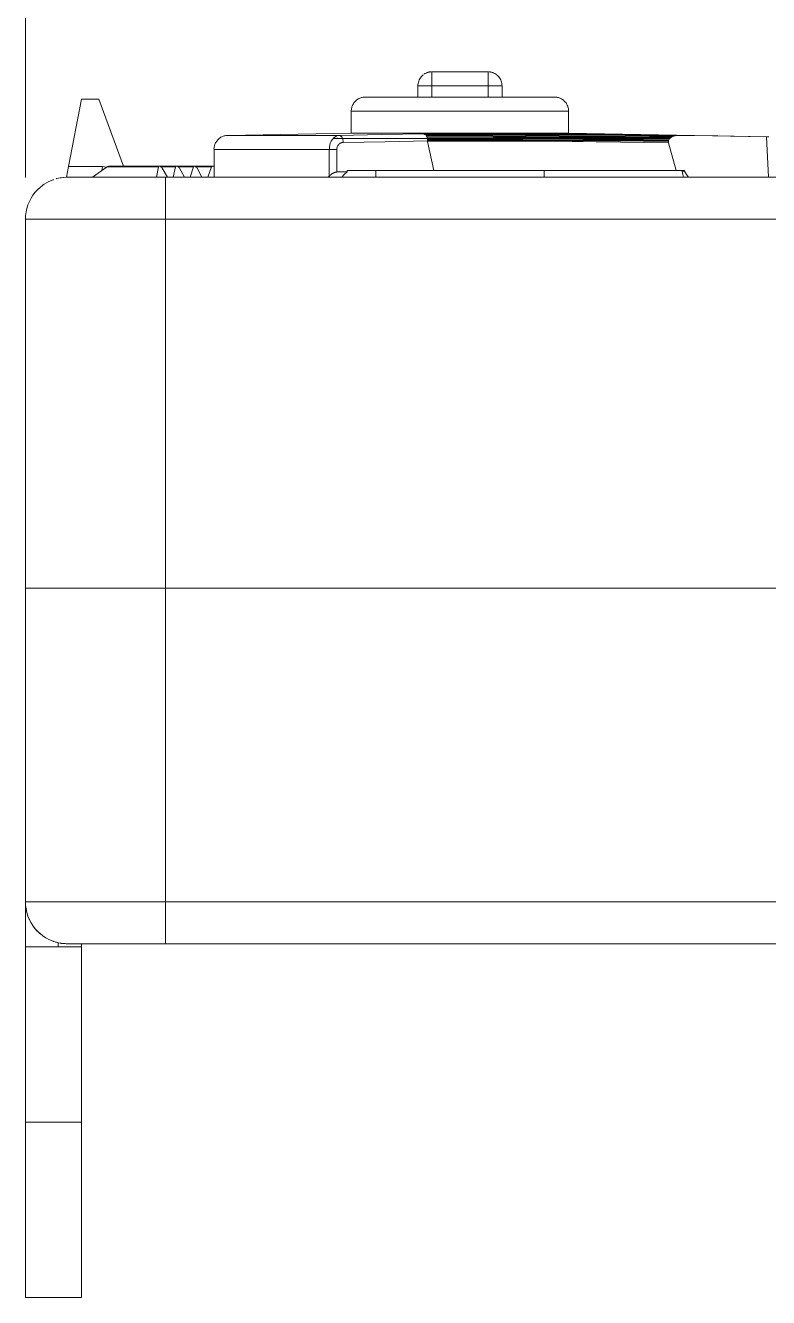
# Model space of a CAD drawing. Header units: inches. Extents: x 0.18 to 4.06, y 0.3 to 3.48.
# Drawn here: x 2.723 to 3.271, y 0.549 to 1.486 of the extents above; entities that cross this region are included whole.
import ezdxf

# ---------------------------------------------------------------- set-up
doc = ezdxf.new("R2010")
doc.units = ezdxf.units.IN
doc.header["$MEASUREMENT"] = 0
doc.layers.add('Layer 1', color=7, linetype='Continuous')

# ---------------------------------------------------------------- blocks, each defined once
blk = doc.blocks.new('block 2')
at = {"layer": 'Layer 1', "color": 250, "lineweight": 18}
for points in [[(2.72282, 1.77958), (2.72282, 1.37431)], [(3.01228, 1.44369), (3.01214, 1.44278)], [(3.01244, 1.44457), (3.01228, 1.44369)], [(3.0127, 1.44541), (3.01244, 1.44455)], [(3.01306, 1.44629), (3.0127, 1.44541)], [(3.01348, 1.44708), (3.01306, 1.44629)], [(3.01397, 1.44778), (3.01348, 1.44708)], [(3.01449, 1.4485), (3.01397, 1.44778)], [(3.01514, 1.44922), (3.01449, 1.4485)], [(3.0155, 1.44952), (3.01514, 1.44922)], [(3.01579, 1.44978), (3.01549, 1.44952)], [(3.01595, 1.44994), (3.01579, 1.44978)], [(3.017, 1.45066), (3.01651, 1.45037)], [(3.01725, 1.45085), (3.017, 1.45066)], [(3.01755, 1.45101), (3.01727, 1.45085)], [(3.01807, 1.4512), (3.01755, 1.45101)], [(3.01872, 1.4515), (3.01807, 1.4512)], [(3.01888, 1.45157), (3.01872, 1.4515)], [(3.0193, 1.45173), (3.01888, 1.45157)], [(3.01976, 1.45185), (3.0193, 1.45173)], [(3.0199, 1.45192), (3.01976, 1.45185)], [(3.02051, 1.45201), (3.0199, 1.45192)], [(3.02065, 1.45208), (3.02051, 1.45201)], [(3.02116, 1.45215), (3.02065, 1.45208)], [(3.02153, 1.45215), (3.02116, 1.45215)], [(3.02181, 1.45222), (3.02151, 1.45215)], [(3.02181, 1.45222), (3.02181, 1.45222)], [(3.06378, 1.45222), (3.02244, 1.45222)], [(3.02244, 1.45215), (3.02244, 1.45222)], [(3.02244, 1.45208), (3.02244, 1.45215)], [(3.02244, 1.45185), (3.02244, 1.45208)], [(3.02244, 1.45157), (3.02244, 1.45186)], [(3.02244, 1.4512), (3.02244, 1.45157)], [(3.02244, 1.45085), (3.02244, 1.4512)], [(3.02244, 1.45036), (3.02244, 1.45085)], [(3.02244, 1.44978), (3.02244, 1.45036)], [(3.02244, 1.44922), (3.02244, 1.44978)], [(3.02244, 1.4485), (3.02244, 1.44922)], [(3.02244, 1.44778), (3.02244, 1.4485)], [(3.02244, 1.44708), (3.02244, 1.44778)], [(3.02244, 1.44629), (3.02244, 1.44708)], [(3.02244, 1.44541), (3.02244, 1.44628)], [(3.02244, 1.44457), (3.02244, 1.44541)], [(3.02244, 1.44369), (3.02244, 1.44455)], [(3.02244, 1.44278), (3.02244, 1.44369)], [(3.06378, 1.45215), (3.06378, 1.45222)], [(3.06378, 1.45208), (3.06378, 1.45215)], [(3.06378, 1.45185), (3.06378, 1.45208)], [(3.06378, 1.45157), (3.06378, 1.45186)], [(3.06378, 1.4512), (3.06378, 1.45157)], [(3.06378, 1.45085), (3.06378, 1.4512)], [(3.06378, 1.45036), (3.06378, 1.45085)], [(3.06378, 1.44978), (3.06378, 1.45036)], [(3.06378, 1.44922), (3.06378, 1.44978)], [(3.06378, 1.4485), (3.06378, 1.44922)], [(3.06378, 1.44778), (3.06378, 1.4485)], [(3.06378, 1.44708), (3.06378, 1.44778)], [(3.06378, 1.44629), (3.06378, 1.44708)], [(3.06378, 1.44541), (3.06378, 1.44628)], [(3.06378, 1.44457), (3.06378, 1.44541)], [(3.06378, 1.44369), (3.06378, 1.44455)], [(3.06378, 1.44278), (3.06378, 1.44369)], [(3.0642, 1.45222), (3.0642, 1.45222)], [(3.06443, 1.45222), (3.06436, 1.45222)], [(3.06466, 1.45215), (3.06443, 1.45222)], [(3.06501, 1.45215), (3.06466, 1.45215)], [(3.06557, 1.45208), (3.06501, 1.45215)], [(3.06564, 1.45201), (3.06557, 1.45208)], [(3.06629, 1.45192), (3.06564, 1.45201)], [(3.06641, 1.45185), (3.06629, 1.45192)], [(3.06687, 1.45173), (3.06641, 1.45185)], [(3.06729, 1.45157), (3.06687, 1.45173)], [(3.06748, 1.4515), (3.06729, 1.45157)], [(3.06813, 1.4512), (3.06748, 1.45148)], [(3.06862, 1.45101), (3.06813, 1.4512)], [(3.06892, 1.45085), (3.06862, 1.45101)], [(3.06918, 1.45066), (3.06892, 1.45085)], [(3.06966, 1.45036), (3.06918, 1.45066)], [(3.07022, 1.44994), (3.06966, 1.45036)], [(3.07071, 1.44952), (3.07038, 1.44978)], [(3.07106, 1.44922), (3.07071, 1.44952)], [(3.07166, 1.4485), (3.07106, 1.44922)], [(3.0722, 1.44778), (3.07166, 1.4485)], [(3.07273, 1.44708), (3.0722, 1.44778)], [(3.07312, 1.44629), (3.07273, 1.44708)], [(3.07347, 1.44541), (3.07312, 1.44628)], [(3.07373, 1.44457), (3.07347, 1.44541)], [(3.07394, 1.44369), (3.07373, 1.44455)], [(3.07403, 1.44278), (3.07394, 1.44369)], [(3.01214, 1.44278), (3.01209, 1.4419)], [(3.01214, 1.4419), (3.01209, 1.4419)], [(3.01209, 1.4419), (3.01209, 1.43353)], [(3.01228, 1.4419), (3.01214, 1.4419)], [(3.01244, 1.4419), (3.01228, 1.4419)], [(3.0127, 1.4419), (3.01244, 1.4419)], [(3.01306, 1.4419), (3.0127, 1.4419)], [(3.01348, 1.4419), (3.01306, 1.4419)], [(3.01397, 1.4419), (3.01348, 1.4419)], [(3.01449, 1.4419), (3.01397, 1.4419)], [(3.01514, 1.4419), (3.01449, 1.4419)], [(3.01579, 1.4419), (3.01514, 1.4419)], [(3.01651, 1.4419), (3.01579, 1.4419)], [(3.01725, 1.4419), (3.01651, 1.4419)], [(3.01807, 1.4419), (3.01725, 1.4419)], [(3.01888, 1.4419), (3.01807, 1.4419)], [(3.01976, 1.4419), (3.0189, 1.4419)], [(3.02065, 1.4419), (3.01976, 1.4419)], [(3.02153, 1.4419), (3.02065, 1.4419)], [(3.02244, 1.4419), (3.02153, 1.4419)], [(3.02244, 1.4419), (3.02244, 1.44276)], [(3.02244, 1.4419), (3.06378, 1.4419)], [(3.02244, 1.43353), (3.02244, 1.4419)], [(3.06378, 1.4419), (3.06378, 1.44276)], [(3.06378, 1.4419), (3.06378, 1.43353)], [(3.06466, 1.4419), (3.06379, 1.4419)], [(3.06557, 1.4419), (3.06466, 1.4419)], [(3.06641, 1.4419), (3.06557, 1.4419)], [(3.06729, 1.4419), (3.06641, 1.4419)], [(3.06813, 1.4419), (3.06729, 1.4419)], [(3.06892, 1.4419), (3.06813, 1.4419)], [(3.06966, 1.4419), (3.06892, 1.4419)], [(3.07038, 1.4419), (3.06966, 1.4419)], [(3.07106, 1.4419), (3.07038, 1.4419)], [(3.07166, 1.4419), (3.07106, 1.4419)], [(3.0722, 1.4419), (3.07166, 1.4419)], [(3.07273, 1.4419), (3.0722, 1.4419)], [(3.07312, 1.4419), (3.07273, 1.4419)], [(3.07347, 1.4419), (3.07312, 1.4419)], [(3.07373, 1.4419), (3.07347, 1.4419)], [(3.07394, 1.4419), (3.07373, 1.4419)], [(3.07403, 1.4419), (3.07394, 1.4419)], [(3.0741, 1.4419), (3.07403, 1.44276)], [(3.0741, 1.4419), (3.07403, 1.4419)], [(3.0741, 1.43353), (3.0741, 1.4419)], [(2.76413, 1.43197), (2.7546, 1.38233)], [(2.77702, 1.43197), (2.76413, 1.43197)], [(2.79499, 1.38268), (2.77702, 1.43197)], [(2.9631, 1.42451), (2.96303, 1.42386)], [(2.96322, 1.42516), (2.9631, 1.42451)], [(2.96331, 1.42571), (2.96322, 1.42516)], [(2.96352, 1.42637), (2.96331, 1.42571)], [(2.96371, 1.42695), (2.96352, 1.42637)], [(2.96396, 1.42757), (2.96371, 1.42695)], [(2.96424, 1.42809), (2.96396, 1.42757)], [(2.96459, 1.42864), (2.96424, 1.42809)], [(2.96494, 1.42923), (2.96459, 1.42864)], [(2.96531, 1.42972), (2.96494, 1.42923)], [(2.96573, 1.43018), (2.96531, 1.42972)], [(2.96615, 1.43067), (2.96573, 1.43018)], [(2.96661, 1.43109), (2.96615, 1.43067)], [(2.96712, 1.43145), (2.96661, 1.43109)], [(2.96765, 1.4318), (2.96712, 1.43145)], [(2.96817, 1.43216), (2.96765, 1.4318)], [(2.96872, 1.43246), (2.96817, 1.43216)], [(2.96931, 1.43275), (2.96872, 1.43246)], [(2.96993, 1.43294), (2.96931, 1.43275)], [(2.97052, 1.43317), (2.96993, 1.43294)], [(2.97113, 1.4333), (2.97052, 1.43317)], [(2.97175, 1.43346), (2.97113, 1.4333)], [(2.9724, 1.43353), (2.97175, 1.43346)], [(2.97302, 1.43353), (2.9724, 1.43353)], [(2.97335, 1.43353), (2.97302, 1.43353)], [(2.97361, 1.43353), (2.97335, 1.43353)], [(2.97438, 1.43353), (2.97361, 1.43353)], [(2.97575, 1.43353), (2.97438, 1.43353)], [(2.97754, 1.43353), (2.97575, 1.43353)], [(2.97991, 1.43353), (2.97754, 1.43353)], [(2.98268, 1.43353), (2.97991, 1.43353)], [(2.98594, 1.43353), (2.98268, 1.43353)], [(2.98965, 1.43353), (2.98594, 1.43353)], [(2.99379, 1.43353), (2.98965, 1.43353)], [(2.99825, 1.43353), (2.99379, 1.43353)], [(3.00309, 1.43353), (2.99825, 1.43353)], [(3.00821, 1.43353), (3.00309, 1.43353)], [(3.01365, 1.43353), (3.00821, 1.43353)], [(3.01921, 1.43353), (3.01365, 1.43353)], [(3.02504, 1.43353), (3.01921, 1.43353)], [(3.03097, 1.43353), (3.02504, 1.43353)], [(3.03702, 1.43353), (3.03095, 1.43353)], [(3.04307, 1.43353), (3.03702, 1.43353)], [(3.04916, 1.43353), (3.04308, 1.43353)], [(3.05522, 1.43353), (3.04916, 1.43353)], [(3.0611, 1.43353), (3.05522, 1.43353)], [(3.06694, 1.43353), (3.0611, 1.43353)], [(3.07257, 1.43353), (3.06694, 1.43353)], [(3.07794, 1.43353), (3.07257, 1.43353)], [(3.0831, 1.43353), (3.07794, 1.43353)], [(3.08789, 1.43353), (3.0831, 1.43353)], [(3.09242, 1.43353), (3.08789, 1.43353)], [(3.09649, 1.43353), (3.09242, 1.43353)], [(3.10024, 1.43353), (3.09649, 1.43353)], [(3.10352, 1.43353), (3.10024, 1.43353)], [(3.10633, 1.43353), (3.10352, 1.43353)], [(3.10863, 1.43353), (3.10633, 1.43353)], [(3.11045, 1.43353), (3.10863, 1.43353)], [(3.11175, 1.43353), (3.11045, 1.43353)], [(3.11256, 1.43353), (3.11175, 1.43353)], [(3.11284, 1.43353), (3.11255, 1.43353)], [(3.11316, 1.43353), (3.11284, 1.43353)], [(3.11377, 1.43353), (3.11316, 1.43353)], [(3.1144, 1.43346), (3.11377, 1.43353)], [(3.11505, 1.4333), (3.1144, 1.43346)], [(3.11566, 1.43317), (3.11505, 1.4333)], [(3.11625, 1.43294), (3.11566, 1.43317)], [(3.11684, 1.43275), (3.11625, 1.43294)], [(3.11745, 1.43246), (3.11684, 1.43274)], [(3.11798, 1.43216), (3.11745, 1.43244)], [(3.11856, 1.4318), (3.11798, 1.43216)], [(3.11905, 1.43145), (3.11856, 1.4318)], [(3.11956, 1.43109), (3.11905, 1.43145)], [(3.12002, 1.43067), (3.11956, 1.43109)], [(3.12049, 1.43018), (3.12002, 1.43067)], [(3.12087, 1.42972), (3.12049, 1.43018)], [(3.12126, 1.42923), (3.12087, 1.42972)], [(3.12162, 1.42864), (3.12126, 1.42923)], [(3.12191, 1.42809), (3.12161, 1.42864)], [(3.12221, 1.42757), (3.12191, 1.42809)], [(3.12249, 1.42695), (3.12219, 1.42757)], [(3.12266, 1.42637), (3.12249, 1.42695)], [(3.12286, 1.42571), (3.12266, 1.42637)], [(3.12298, 1.42516), (3.12286, 1.42571)], [(3.12305, 1.42451), (3.12298, 1.42516)], [(3.12314, 1.42386), (3.12305, 1.42451)], [(2.96303, 1.42386), (2.96299, 1.42321)], [(2.96331, 1.42321), (2.96299, 1.42321)], [(2.96299, 1.42321), (2.96299, 1.4069)], [(2.96424, 1.42321), (2.96331, 1.42321)], [(2.96573, 1.42321), (2.96424, 1.42321)], [(2.96784, 1.42321), (2.96573, 1.42321)], [(2.97052, 1.42321), (2.96784, 1.42321)], [(2.97373, 1.42321), (2.97052, 1.42321)], [(2.97751, 1.42321), (2.97374, 1.42321)], [(2.98177, 1.42321), (2.97751, 1.42321)], [(2.98649, 1.42321), (2.98177, 1.42321)], [(2.99161, 1.42321), (2.98649, 1.42321)], [(2.99717, 1.42321), (2.99161, 1.42321)], [(3.00303, 1.42321), (2.99717, 1.42321)], [(3.00928, 1.42321), (3.00303, 1.42321)], [(3.01572, 1.42321), (3.00928, 1.42321)], [(3.02237, 1.42321), (3.01572, 1.42321)], [(3.02918, 1.42321), (3.02237, 1.42321)], [(3.03613, 1.42321), (3.02918, 1.42321)], [(3.04307, 1.42321), (3.03613, 1.42321)], [(3.05011, 1.42321), (3.04307, 1.42321)], [(3.05701, 1.42321), (3.05011, 1.42321)], [(3.06384, 1.42321), (3.05701, 1.42321)], [(3.07052, 1.42321), (3.06384, 1.42321)], [(3.07696, 1.42321), (3.07052, 1.42321)], [(3.0831, 1.42321), (3.07696, 1.42321)], [(3.089, 1.42321), (3.0831, 1.42321)], [(3.09457, 1.42321), (3.089, 1.42321)], [(3.09971, 1.42321), (3.09457, 1.42321)], [(3.10443, 1.42321), (3.09971, 1.42321)], [(3.10866, 1.42321), (3.10443, 1.42321)], [(3.11244, 1.42321), (3.10866, 1.42321)], [(3.11566, 1.42321), (3.11244, 1.42321)], [(3.11833, 1.42321), (3.11566, 1.42321)], [(3.12042, 1.42321), (3.11833, 1.42321)], [(3.12195, 1.42321), (3.12042, 1.42321)], [(3.12286, 1.42321), (3.12195, 1.42321)], [(3.12318, 1.42321), (3.12286, 1.42321)], [(3.12318, 1.42321), (3.12314, 1.42386)], [(3.12314, 1.4069), (3.12318, 1.42321)], [(2.96299, 1.4069), (2.87191, 1.4053)], [(2.98535, 1.4059), (2.9542, 1.4053)], [(2.96299, 1.4069), (2.96322, 1.4069)], [(2.96322, 1.4069), (2.964, 1.4069)], [(2.964, 1.4069), (2.96543, 1.4069)], [(2.96543, 1.4069), (2.96742, 1.4069)], [(2.96742, 1.4069), (2.96996, 1.4069)], [(2.96996, 1.4069), (2.97312, 1.4069)], [(2.97312, 1.4069), (2.97677, 1.4069)], [(2.97677, 1.4069), (2.98089, 1.4069)], [(2.98089, 1.4069), (2.98556, 1.4069)], [(3.01644, 1.40639), (2.98535, 1.4059)], [(2.98556, 1.4069), (2.9906, 1.4069)], [(2.9906, 1.4069), (2.9961, 1.4069)], [(2.9961, 1.4069), (3.00193, 1.4069)], [(3.00193, 1.4069), (3.00805, 1.4069)], [(3.00805, 1.4069), (3.01449, 1.4069)], [(3.01449, 1.4069), (3.02109, 1.4069)], [(3.01644, 1.40639), (3.01637, 1.40639)], [(3.02767, 1.40644), (3.01639, 1.40639)], [(3.01658, 1.40639), (3.01644, 1.40639)], [(3.16432, 1.4059), (3.01658, 1.40639)], [(3.0167, 1.40632), (3.01658, 1.40639)], [(3.01686, 1.40618), (3.0167, 1.40632)], [(3.017, 1.40602), (3.01686, 1.40618)], [(3.01732, 1.40602), (3.017, 1.40602)], [(3.017, 1.40602), (3.01735, 1.40602)], [(3.01774, 1.40602), (3.01732, 1.40602)], [(3.01735, 1.40602), (3.01774, 1.40602)], [(3.16469, 1.40553), (3.01774, 1.40602)], [(3.01795, 1.40583), (3.01774, 1.40602)], [(3.16485, 1.40525), (3.01795, 1.40583)], [(3.01814, 1.40553), (3.01795, 1.40582)], [(3.01833, 1.40518), (3.01814, 1.40553)], [(3.02109, 1.4069), (3.0279, 1.4069)], [(3.0389, 1.40655), (3.02767, 1.40644)], [(3.0279, 1.4069), (3.03481, 1.4069)], [(3.03481, 1.4069), (3.04176, 1.4069)], [(3.12179, 1.40639), (3.0389, 1.40655)], [(3.04176, 1.4069), (3.04876, 1.4069)], [(3.04876, 1.4069), (3.05567, 1.4069)], [(3.05567, 1.4069), (3.06254, 1.4069)], [(3.06254, 1.4069), (3.06924, 1.4069)], [(3.06924, 1.4069), (3.07573, 1.4069)], [(3.07573, 1.4069), (3.08197, 1.4069)], [(3.08197, 1.4069), (3.08793, 1.4069)], [(3.08793, 1.4069), (3.09356, 1.4069)], [(3.09356, 1.4069), (3.0988, 1.4069)], [(3.0988, 1.4069), (3.10359, 1.4069)], [(3.10359, 1.4069), (3.10791, 1.4069)], [(3.10791, 1.4069), (3.11175, 1.4069)], [(3.11175, 1.4069), (3.11511, 1.4069)], [(3.11511, 1.4069), (3.11788, 1.4069)], [(3.11788, 1.4069), (3.12009, 1.4069)], [(3.12009, 1.4069), (3.12172, 1.4069)], [(3.12172, 1.4069), (3.12272, 1.4069)], [(3.16416, 1.4059), (3.12179, 1.40639)], [(3.12272, 1.4069), (3.12314, 1.4069)], [(3.26902, 1.40439), (3.12314, 1.4069)], [(3.20463, 1.40537), (3.16416, 1.4059)], [(3.20362, 1.4053), (3.16432, 1.4059)], [(3.20164, 1.40502), (3.16469, 1.40553)], [(2.86186, 1.39623), (2.86179, 1.39564)], [(2.86195, 1.39688), (2.86186, 1.39623)], [(2.86212, 1.39749), (2.86195, 1.39688)], [(2.86224, 1.39809), (2.86212, 1.39749)], [(2.86247, 1.39874), (2.86224, 1.39809)], [(2.8627, 1.39928), (2.86247, 1.39874)], [(2.863, 1.39988), (2.8627, 1.39928)], [(2.86332, 1.40046), (2.863, 1.39988)], [(2.86368, 1.40095), (2.86332, 1.40046)], [(2.86403, 1.40144), (2.86368, 1.40095)], [(2.86446, 1.40195), (2.86403, 1.40144)], [(2.86488, 1.40237), (2.86446, 1.40195)], [(2.8654, 1.40281), (2.86488, 1.40237)], [(2.86589, 1.40323), (2.8654, 1.40281)], [(2.86642, 1.40358), (2.86589, 1.40323)], [(2.86693, 1.40395), (2.86642, 1.40358)], [(2.86749, 1.40423), (2.86693, 1.40395)], [(2.86804, 1.40453), (2.86749, 1.40424)], [(2.86869, 1.40476), (2.86804, 1.40453)], [(2.86928, 1.40495), (2.86869, 1.40476)], [(2.86989, 1.40511), (2.86928, 1.40495)], [(2.87051, 1.40518), (2.86989, 1.40511)], [(2.87114, 1.40525), (2.87051, 1.40518)], [(2.87179, 1.4053), (2.87114, 1.40525)], [(2.87191, 1.4053), (2.87179, 1.4053)], [(2.87249, 1.4053), (2.87191, 1.4053)], [(2.87435, 1.4053), (2.87249, 1.4053)], [(2.87738, 1.4053), (2.87435, 1.4053)], [(2.88168, 1.4053), (2.87738, 1.4053)], [(2.88718, 1.4053), (2.88169, 1.4053)], [(2.89376, 1.4053), (2.88718, 1.4053)], [(2.9015, 1.4053), (2.89376, 1.4053)], [(2.91023, 1.4053), (2.9015, 1.4053)], [(2.91996, 1.4053), (2.91023, 1.4053)], [(2.93057, 1.4053), (2.91996, 1.4053)], [(2.94203, 1.4053), (2.93057, 1.4053)], [(2.9542, 1.4053), (2.94203, 1.4053)], [(2.94687, 1.39672), (2.94682, 1.39616)], [(2.94698, 1.39737), (2.94687, 1.39672)], [(2.9471, 1.39786), (2.94698, 1.39737)], [(2.94724, 1.39844), (2.9471, 1.39786)], [(2.9474, 1.39902), (2.94724, 1.39844)], [(2.94753, 1.39951), (2.9474, 1.39902)], [(2.94776, 1.4), (2.94753, 1.39951)], [(2.94796, 1.40053), (2.94776, 1.4)], [(2.94822, 1.40102), (2.94796, 1.40053)], [(2.94847, 1.40144), (2.9482, 1.40102)], [(2.94877, 1.40188), (2.94847, 1.40144)], [(2.94903, 1.40232), (2.94877, 1.40188)], [(2.94932, 1.40267), (2.94903, 1.40232)], [(2.94961, 1.40302), (2.94933, 1.40267)], [(2.95013, 1.40351), (2.94961, 1.40302)], [(2.94961, 1.40302), (2.94997, 1.40302)], [(2.94997, 1.40302), (2.95033, 1.40302)], [(2.95069, 1.40404), (2.95013, 1.40351)], [(2.95033, 1.40302), (2.95043, 1.40316)], [(2.95033, 1.40302), (2.95069, 1.40302)], [(2.95043, 1.40316), (2.95082, 1.40351)], [(2.95127, 1.40439), (2.95069, 1.40404)], [(2.95069, 1.40302), (2.95105, 1.40302)], [(2.95105, 1.40302), (2.95143, 1.40302)], [(2.95182, 1.40476), (2.95127, 1.40439)], [(2.95143, 1.40302), (2.95187, 1.40302)], [(2.95241, 1.40495), (2.95182, 1.40476)], [(2.95187, 1.40302), (2.95225, 1.40316)], [(2.95206, 1.40316), (2.95187, 1.40302)], [(2.95187, 1.40302), (2.95235, 1.40302)], [(2.95225, 1.40316), (2.95261, 1.40344)], [(2.95235, 1.40302), (2.95284, 1.40302)], [(2.953, 1.40518), (2.95241, 1.40495)], [(2.95241, 1.396), (2.95254, 1.39658)], [(2.95254, 1.39658), (2.95271, 1.397)], [(2.95271, 1.397), (2.9529, 1.39749)], [(2.9529, 1.40309), (2.95284, 1.40302)], [(2.95284, 1.40302), (2.953, 1.40309)], [(2.95284, 1.40302), (2.95329, 1.40302)], [(2.9529, 1.39749), (2.95318, 1.39795)], [(2.95362, 1.40525), (2.953, 1.40518)], [(2.953, 1.40309), (2.95343, 1.40332)], [(2.95319, 1.39795), (2.95349, 1.39837)], [(2.95329, 1.40302), (2.95382, 1.40302)], [(2.95349, 1.39837), (2.95379, 1.39874)], [(2.9542, 1.4053), (2.95362, 1.40525)], [(2.95378, 1.39874), (2.95414, 1.39904)], [(2.95382, 1.40302), (2.95427, 1.40302)], [(2.95414, 1.39902), (2.95452, 1.39928)], [(2.95443, 1.4053), (2.9542, 1.4053)], [(2.95427, 1.40302), (2.95475, 1.40302)], [(2.95466, 1.40525), (2.95443, 1.4053)], [(2.95452, 1.39928), (2.95492, 1.39956)], [(2.95492, 1.40518), (2.95466, 1.40525)], [(2.95475, 1.40302), (2.95566, 1.40302)], [(2.95512, 1.40502), (2.95492, 1.40518)], [(2.95492, 1.39958), (2.95531, 1.39981)], [(2.95534, 1.40488), (2.95512, 1.40502)], [(2.95531, 1.39981), (2.95573, 1.39993)], [(2.9555, 1.40465), (2.95534, 1.40488)], [(2.9557, 1.40446), (2.9555, 1.40465)], [(2.95566, 1.40302), (2.95653, 1.40302)], [(2.95593, 1.40423), (2.9557, 1.40446)], [(2.95573, 1.39993), (2.95615, 1.4)], [(2.9561, 1.40395), (2.95593, 1.40424)], [(2.95629, 1.40367), (2.9561, 1.40396)], [(2.95615, 1.4), (2.95664, 1.40009)], [(2.95642, 1.40339), (2.95629, 1.40367)], [(2.95654, 1.40302), (2.95642, 1.40339)], [(2.95654, 1.40302), (2.95668, 1.40267)], [(2.95654, 1.40302), (2.9877, 1.40302)], [(2.95664, 1.40009), (2.95707, 1.40016)], [(2.95668, 1.40267), (2.95678, 1.40232)], [(2.95678, 1.40232), (2.95687, 1.40188)], [(2.95687, 1.40188), (2.95694, 1.40144)], [(2.95694, 1.40144), (2.95701, 1.40102)], [(2.95701, 1.40102), (2.95707, 1.40058)], [(2.95707, 1.40016), (2.98809, 1.40072)], [(2.95707, 1.40058), (2.95707, 1.40016)], [(2.9877, 1.40302), (3.01902, 1.40302)], [(2.98809, 1.40072), (3.01914, 1.40123)], [(3.16511, 1.40453), (3.01833, 1.40518)], [(3.16508, 1.40465), (3.01833, 1.40518)], [(3.01849, 1.40481), (3.01833, 1.40518)], [(3.01865, 1.40446), (3.01849, 1.40481)], [(3.16527, 1.40374), (3.01865, 1.40446)], [(3.16524, 1.40395), (3.01865, 1.40446)], [(3.01879, 1.40404), (3.01865, 1.40446)], [(3.16534, 1.40339), (3.01879, 1.40404)], [(3.01888, 1.40351), (3.01879, 1.40404)], [(3.01902, 1.40302), (3.01888, 1.40351)], [(3.01909, 1.4026), (3.01902, 1.40302)], [(3.01902, 1.40302), (3.10768, 1.40302)], [(3.15981, 1.40209), (3.01909, 1.4026)], [(3.01911, 1.40215), (3.01909, 1.4026)], [(3.15983, 1.40172), (3.01911, 1.40215)], [(3.01914, 1.40167), (3.01911, 1.40215)], [(3.15983, 1.4013), (3.01914, 1.40167)], [(3.01914, 1.40123), (3.01914, 1.40167)], [(3.01918, 1.40088), (3.01914, 1.40123)], [(3.10801, 1.40102), (3.01918, 1.40088)], [(3.02374, 1.37953), (3.01918, 1.40088)], [(3.15981, 1.40251), (3.10768, 1.40302)], [(3.10768, 1.40302), (3.19766, 1.40302)], [(3.10801, 1.40102), (3.19683, 1.39993)], [(3.15983, 1.40058), (3.10801, 1.40102)], [(3.19701, 1.40209), (3.15981, 1.40251)], [(3.19685, 1.40167), (3.15981, 1.40209)], [(3.19675, 1.4013), (3.15983, 1.40172)], [(3.19671, 1.40088), (3.15983, 1.4013)], [(3.20062, 1.40481), (3.16485, 1.40525)], [(3.19936, 1.4043), (3.16508, 1.40465)], [(3.19896, 1.40411), (3.1651, 1.40453)], [(3.19828, 1.40358), (3.16524, 1.40395)], [(3.19799, 1.40339), (3.16527, 1.40374)], [(3.19766, 1.40302), (3.16534, 1.40339)], [(3.19671, 1.40088), (3.19675, 1.4013)], [(3.19675, 1.40036), (3.19671, 1.40088)], [(3.19675, 1.4013), (3.19685, 1.40167)], [(3.19682, 1.39993), (3.19675, 1.40036)], [(3.19682, 1.39993), (3.20238, 1.37953)], [(3.19685, 1.40167), (3.19701, 1.40209)], [(3.19701, 1.40209), (3.19717, 1.40244)], [(3.19717, 1.40244), (3.1974, 1.40274)], [(3.1974, 1.40274), (3.19766, 1.40304)], [(3.19766, 1.40302), (3.19797, 1.40339)], [(3.19799, 1.40339), (3.19828, 1.40358)], [(3.19828, 1.40358), (3.19861, 1.40386)], [(3.19861, 1.40388), (3.19896, 1.40411)], [(3.19896, 1.40411), (3.19936, 1.4043)], [(3.19936, 1.4043), (3.19978, 1.40446)], [(3.19978, 1.40446), (3.20062, 1.40481)], [(3.20062, 1.40481), (3.20164, 1.40502)], [(3.20164, 1.40502), (3.20257, 1.40525)], [(3.20257, 1.40525), (3.20362, 1.4053)], [(3.20362, 1.4053), (3.20463, 1.40537)], [(3.23314, 1.40495), (3.20463, 1.40537)], [(3.26902, 1.40439), (3.23314, 1.40495)], [(3.26951, 1.4043), (3.26902, 1.40439)], [(3.27042, 1.37451), (3.26902, 1.40439)], [(3.27009, 1.4043), (3.26951, 1.4043)], [(3.27071, 1.4043), (3.27009, 1.4043)], [(2.86179, 1.39564), (2.86182, 1.39499)], [(2.86182, 1.39499), (2.86182, 1.37451)], [(2.86182, 1.39499), (2.86214, 1.39499)], [(2.86214, 1.39499), (2.86381, 1.39499)], [(2.86381, 1.39499), (2.86684, 1.39499)], [(2.86684, 1.39499), (2.87114, 1.39499)], [(2.87114, 1.39499), (2.8767, 1.39499)], [(2.8767, 1.39499), (2.88351, 1.39499)], [(2.88351, 1.39499), (2.89148, 1.39499)], [(2.89148, 1.39499), (2.9006, 1.39499)], [(2.9006, 1.39499), (2.91074, 1.39499)], [(2.91074, 1.39499), (2.92192, 1.39499)], [(2.92192, 1.39499), (2.93392, 1.39499)], [(2.93392, 1.39499), (2.94678, 1.39499)], [(2.94682, 1.39558), (2.94678, 1.39499)], [(2.94678, 1.39499), (2.94678, 1.3753)], [(2.94678, 1.39499), (2.94717, 1.39499)], [(2.94682, 1.39616), (2.94682, 1.39558)], [(2.94717, 1.39499), (2.94759, 1.39499)], [(2.94759, 1.39499), (2.94799, 1.39499)], [(2.94799, 1.39499), (2.94847, 1.39499)], [(2.94847, 1.39499), (2.9489, 1.39499)], [(2.9489, 1.39499), (2.94932, 1.39499)], [(2.94932, 1.39499), (2.94978, 1.39499)], [(2.94978, 1.39499), (2.95027, 1.39499)], [(2.95027, 1.39499), (2.95069, 1.39499)], [(2.95069, 1.39499), (2.95111, 1.39499)], [(2.95111, 1.39499), (2.95154, 1.39499)], [(2.95154, 1.39499), (2.95192, 1.39499)], [(2.95192, 1.39499), (2.95235, 1.39499)], [(2.95235, 1.39551), (2.95241, 1.396)], [(2.95235, 1.39499), (2.95235, 1.39551)], [(2.95235, 1.37839), (2.95235, 1.39499)], [(2.7546, 1.38233), (2.75309, 1.3745)], [(2.7546, 1.38233), (2.77962, 1.38233)], [(2.78308, 1.38226), (2.7723, 1.37451)], [(2.77923, 1.37946), (2.77962, 1.38233)], [(2.77962, 1.38233), (2.78262, 1.3819)], [(2.78353, 1.38246), (2.78308, 1.38226)], [(2.82087, 1.38226), (2.78308, 1.38226)], [(2.78395, 1.38268), (2.78353, 1.38246)], [(2.78432, 1.38268), (2.78395, 1.38268)], [(2.82159, 1.38268), (2.78432, 1.38268)], [(2.8195, 1.37451), (2.82087, 1.38226)], [(2.82101, 1.38246), (2.82087, 1.38226)], [(2.82129, 1.38268), (2.82099, 1.38246)], [(2.82159, 1.38268), (2.82129, 1.38268)], [(2.82204, 1.38256), (2.82159, 1.38268)], [(2.83431, 1.38268), (2.82159, 1.38268)], [(2.8225, 1.38233), (2.82204, 1.38256)], [(2.82292, 1.38197), (2.8225, 1.38233)], [(2.83354, 1.38226), (2.82263, 1.38226)], [(2.82334, 1.38161), (2.82292, 1.38197)], [(2.82364, 1.38112), (2.82335, 1.38161)], [(2.82764, 1.37451), (2.82364, 1.38112)], [(2.83168, 1.37451), (2.83354, 1.38226)], [(2.83366, 1.38246), (2.83354, 1.38226)], [(2.83396, 1.38268), (2.83366, 1.38246)], [(2.83431, 1.38268), (2.83396, 1.38268)], [(2.83473, 1.38256), (2.83431, 1.38268)], [(2.84743, 1.38268), (2.83431, 1.38268)], [(2.83517, 1.38233), (2.83473, 1.38256)], [(2.83565, 1.38197), (2.83517, 1.38233)], [(2.84659, 1.38226), (2.83533, 1.38226)], [(2.83603, 1.38161), (2.83565, 1.38197)], [(2.83633, 1.38112), (2.83603, 1.38161)], [(2.8401, 1.37451), (2.83633, 1.38112)], [(2.84428, 1.37451), (2.84659, 1.38226)], [(2.84678, 1.38246), (2.84659, 1.38226)], [(2.84707, 1.38268), (2.84679, 1.38246)], [(2.84743, 1.38268), (2.84707, 1.38268)], [(2.84786, 1.38256), (2.84743, 1.38268)], [(2.86088, 1.38268), (2.84743, 1.38268)], [(2.84828, 1.38233), (2.84786, 1.38256)], [(2.8487, 1.38197), (2.84828, 1.38233)], [(2.86003, 1.38226), (2.8484, 1.38226)], [(2.84912, 1.38161), (2.8487, 1.38197)], [(2.84942, 1.38112), (2.84912, 1.38161)], [(2.85293, 1.37451), (2.84942, 1.38112)], [(2.85723, 1.37451), (2.86003, 1.38226)], [(2.86019, 1.38246), (2.86003, 1.38226)], [(2.86049, 1.38268), (2.86019, 1.38246)], [(2.86088, 1.38268), (2.86049, 1.38268)], [(2.8613, 1.38256), (2.86088, 1.38268)], [(2.86182, 1.38268), (2.86088, 1.38268)], [(2.86179, 1.38233), (2.8613, 1.38256)], [(2.86182, 1.38233), (2.86179, 1.38233)], [(2.94932, 1.37737), (2.94968, 1.37761)], [(2.94968, 1.37761), (2.95003, 1.37774)], [(2.95003, 1.37774), (2.95043, 1.37796)], [(2.95043, 1.37796), (2.95082, 1.37809)], [(2.95082, 1.37809), (2.95117, 1.37816)], [(2.95117, 1.37816), (2.95157, 1.37826)], [(2.95157, 1.37826), (2.95199, 1.37832)], [(2.95199, 1.37832), (2.95235, 1.37839)], [(2.95235, 1.37839), (2.9561, 1.37845)], [(2.9561, 1.37845), (2.95987, 1.37851)], [(2.95782, 1.37647), (2.95987, 1.37851)], [(2.95987, 1.37851), (2.95987, 1.37953)], [(2.95987, 1.37953), (3.02374, 1.37953)], [(2.98112, 1.37953), (2.98112, 1.37451)], [(3.02374, 1.37953), (3.20238, 1.37953)], [(3.10508, 1.37451), (3.10508, 1.37953)], [(3.20485, 1.37953), (3.20238, 1.37953)], [(3.20238, 1.37953), (3.2085, 1.37953)], [(3.2068, 1.37953), (3.20485, 1.37953)], [(3.2068, 1.37953), (3.20678, 1.37925)], [(3.20678, 1.37923), (3.20678, 1.37897)], [(3.20678, 1.37897), (3.20736, 1.37666)], [(3.20766, 1.37897), (3.20679, 1.37897)], [(3.2085, 1.37897), (3.20766, 1.37897)], [(3.2085, 1.37953), (3.2085, 1.37925)], [(3.2085, 1.37923), (3.2085, 1.37897)], [(3.2085, 1.37897), (3.21019, 1.3766)], [(2.73516, 1.3683), (2.73386, 1.36728)], [(2.736, 1.36895), (2.73516, 1.3683)], [(2.7367, 1.36937), (2.736, 1.36895)], [(2.73828, 1.37038), (2.7367, 1.36937)], [(2.74001, 1.37128), (2.73828, 1.37038)], [(2.74072, 1.37165), (2.74001, 1.37128)], [(2.74174, 1.37207), (2.74072, 1.37165)], [(2.74323, 1.37265), (2.74174, 1.37207)], [(2.74353, 1.37279), (2.74325, 1.37265)], [(2.74581, 1.37351), (2.74538, 1.37337)], [(2.74721, 1.37379), (2.74581, 1.37351)], [(2.74841, 1.37409), (2.74721, 1.37381)], [(2.74909, 1.37416), (2.74841, 1.37409)], [(2.75095, 1.37444), (2.74909, 1.37416)], [(2.75111, 1.37444), (2.75095, 1.37444)], [(2.7529, 1.37451), (2.75111, 1.37444)], [(2.75381, 1.37451), (2.7529, 1.37451)], [(2.75407, 1.37451), (2.75381, 1.37451)], [(2.75488, 1.37451), (2.75407, 1.37451)], [(2.75625, 1.37451), (2.75488, 1.37451)], [(2.75814, 1.37451), (2.75625, 1.37451)], [(2.76055, 1.37451), (2.75814, 1.37451)], [(2.76348, 1.37451), (2.76055, 1.37451)], [(2.76686, 1.37451), (2.76348, 1.37451)], [(2.77071, 1.37451), (2.76686, 1.37451)], [(2.77497, 1.37451), (2.77071, 1.37451)], [(2.77962, 1.37451), (2.77497, 1.37451)], [(2.7846, 1.37451), (2.77962, 1.37451)], [(2.78997, 1.37451), (2.7846, 1.37451)], [(2.79557, 1.37451), (2.78997, 1.37451)], [(2.80137, 1.37451), (2.79557, 1.37451)], [(2.80739, 1.37451), (2.80137, 1.37451)], [(2.81355, 1.37451), (2.80739, 1.37451)], [(2.8198, 1.37451), (2.81355, 1.37451)], [(2.82611, 1.37451), (2.8198, 1.37451)], [(3.60719, 1.37451), (2.82611, 1.37451)], [(2.82611, 1.37444), (2.82611, 1.37451)], [(2.82611, 1.37409), (2.82611, 1.37444)], [(2.82611, 1.37351), (2.82611, 1.37409)], [(2.82611, 1.37265), (2.82611, 1.37352)], [(2.82611, 1.37165), (2.82611, 1.37265)], [(2.82611, 1.37038), (2.82611, 1.37165)], [(2.82611, 1.36895), (2.82611, 1.37039)], [(2.82611, 1.36728), (2.82611, 1.36895)], [(2.94626, 1.37474), (2.94603, 1.37451)], [(2.94678, 1.3753), (2.94626, 1.37474)], [(2.94678, 1.3753), (2.94704, 1.3756)], [(2.94704, 1.37558), (2.94732, 1.37588)], [(2.94734, 1.37588), (2.94762, 1.37618)], [(2.94763, 1.37617), (2.94796, 1.37647)], [(2.94796, 1.37647), (2.94824, 1.37666)], [(2.94824, 1.37666), (2.94861, 1.37694)], [(2.94861, 1.37695), (2.94896, 1.37718)], [(2.94896, 1.37718), (2.94932, 1.37737)], [(2.95599, 1.37451), (2.95782, 1.37647)], [(3.20736, 1.37666), (3.20789, 1.37451)], [(3.21019, 1.3766), (3.21166, 1.37451)], [(2.72696, 1.35905), (2.72572, 1.35661)], [(2.7284, 1.36133), (2.72694, 1.35905)], [(2.73005, 1.36347), (2.7284, 1.36133)], [(2.73191, 1.36549), (2.73005, 1.36346)], [(2.73386, 1.36728), (2.73191, 1.36549)], [(2.82611, 1.36549), (2.82611, 1.36728)], [(2.82611, 1.36347), (2.82611, 1.36549)], [(2.82611, 1.36133), (2.82611, 1.36347)], [(2.82611, 1.35905), (2.82611, 1.36133)], [(2.82611, 1.35661), (2.82611, 1.35905)], [(2.72389, 1.35159), (2.72328, 1.34897)], [(2.72468, 1.35417), (2.72389, 1.35159)], [(2.72572, 1.35661), (2.72468, 1.35417)], [(2.82611, 1.35417), (2.82611, 1.35661)], [(2.82611, 1.35159), (2.82611, 1.35418)], [(2.82611, 1.34896), (2.82611, 1.35159)], [(2.72292, 1.34622), (2.72282, 1.34359)], [(2.72282, 1.34359), (2.72282, 1.07181)], [(2.72282, 1.34359), (2.72321, 1.34359)], [(2.72328, 1.34896), (2.72292, 1.34622)], [(2.72321, 1.34359), (2.72438, 1.34359)], [(2.72438, 1.34359), (2.72631, 1.34359)], [(2.72631, 1.34359), (2.72905, 1.34359)], [(2.72905, 1.34359), (2.73249, 1.34359)], [(2.73249, 1.34359), (2.73663, 1.34359)], [(2.73663, 1.34359), (2.74151, 1.34359)], [(2.74151, 1.34359), (2.74698, 1.34359)], [(2.74698, 1.34359), (2.75305, 1.34359)], [(2.75307, 1.34359), (2.7597, 1.34359)], [(2.7597, 1.34359), (2.76686, 1.34359)], [(2.76686, 1.34359), (2.77446, 1.34359)], [(2.77446, 1.34359), (2.78246, 1.34359)], [(2.78246, 1.34359), (2.79076, 1.34359)], [(2.79076, 1.34359), (2.79936, 1.34359)], [(2.79936, 1.34359), (2.80818, 1.34359)], [(2.80818, 1.34359), (2.81714, 1.34359)], [(2.81713, 1.34359), (2.82609, 1.34359)], [(2.82611, 1.34622), (2.82611, 1.34896)], [(2.82611, 1.34359), (2.82611, 1.34622)], [(2.82611, 1.34359), (2.82611, 1.07181)], [(2.82611, 1.34359), (3.60719, 1.34359)], [(2.72282, 1.21696), (2.72282, 0.80762)], [(2.72282, 1.07181), (2.72321, 1.07181)], [(2.72321, 1.07181), (2.72282, 1.07181)], [(2.72282, 1.07181), (2.72282, 0.84092)], [(2.72321, 1.07181), (2.72438, 1.07181)], [(2.72438, 1.07181), (2.72321, 1.07181)], [(2.72438, 1.07181), (2.72631, 1.07181)], [(2.72631, 1.07181), (2.72438, 1.07181)], [(2.72631, 1.07181), (2.72905, 1.07181)], [(2.72905, 1.07181), (2.72631, 1.07181)], [(2.72905, 1.07181), (2.73249, 1.07181)], [(2.73249, 1.07181), (2.72905, 1.07181)], [(2.73249, 1.07181), (2.73663, 1.07181)], [(2.73663, 1.07181), (2.73249, 1.07181)], [(2.73663, 1.07181), (2.74151, 1.07181)], [(2.74151, 1.07181), (2.73663, 1.07181)], [(2.74151, 1.07181), (2.74698, 1.07181)], [(2.74698, 1.07181), (2.74151, 1.07181)], [(2.74698, 1.07181), (2.75305, 1.07181)], [(2.75307, 1.07181), (2.74698, 1.07181)], [(2.7597, 1.07181), (2.75305, 1.07181)], [(2.75307, 1.07181), (2.7597, 1.07181)], [(2.7597, 1.07181), (2.76686, 1.07181)], [(2.76686, 1.07181), (2.7597, 1.07181)], [(2.76686, 1.07181), (2.77446, 1.07181)], [(2.77446, 1.07181), (2.76686, 1.07181)], [(2.77446, 1.07181), (2.78246, 1.07181)], [(2.78246, 1.07181), (2.77446, 1.07181)], [(2.78246, 1.07181), (2.79076, 1.07181)], [(2.79076, 1.07181), (2.78246, 1.07181)], [(2.79076, 1.07181), (2.79936, 1.07181)], [(2.79936, 1.07181), (2.79076, 1.07181)], [(2.79936, 1.07181), (2.80818, 1.07181)], [(2.80818, 1.07181), (2.79936, 1.07181)], [(2.81713, 1.07181), (2.80816, 1.07181)], [(2.80818, 1.07181), (2.81714, 1.07181)], [(2.81713, 1.07181), (2.82609, 1.07181)], [(2.82611, 1.07181), (2.81714, 1.07181)], [(2.82611, 1.07181), (3.45378, 1.07181)], [(3.45378, 1.07181), (2.82611, 1.07181)], [(2.82611, 1.07181), (2.82611, 0.84092)], [(2.72321, 0.84092), (2.72282, 0.84092)], [(2.72282, 0.84092), (2.72292, 0.83828)], [(2.72292, 0.83819), (2.72282, 0.84092)], [(2.72292, 0.83828), (2.72292, 0.83819)], [(2.72292, 0.83819), (2.72324, 0.83561)], [(2.72328, 0.83554), (2.72292, 0.83819)], [(2.72438, 0.84092), (2.72321, 0.84092)], [(2.72324, 0.83561), (2.72328, 0.83554)], [(2.72328, 0.83554), (2.7238, 0.83304)], [(2.72389, 0.83291), (2.72328, 0.83554)], [(2.72631, 0.84092), (2.72438, 0.84092)], [(2.72905, 0.84092), (2.72631, 0.84092)], [(2.73249, 0.84092), (2.72905, 0.84092)], [(2.73663, 0.84092), (2.73249, 0.84092)], [(2.74151, 0.84092), (2.73663, 0.84092)], [(2.74698, 0.84092), (2.74151, 0.84092)], [(2.75307, 0.84092), (2.74698, 0.84092)], [(2.7597, 0.84092), (2.75305, 0.84092)], [(2.76686, 0.84092), (2.7597, 0.84092)], [(2.77446, 0.84092), (2.76686, 0.84092)], [(2.78246, 0.84092), (2.77446, 0.84092)], [(2.79076, 0.84092), (2.78246, 0.84092)], [(2.79936, 0.84092), (2.79076, 0.84092)], [(2.80818, 0.84092), (2.79936, 0.84092)], [(2.81713, 0.84092), (2.80816, 0.84092)], [(2.82611, 0.84092), (2.81714, 0.84092)], [(2.82611, 0.83819), (2.82611, 0.84092)], [(2.82611, 0.84092), (3.60719, 0.84092)], [(2.82611, 0.83554), (2.82611, 0.83819)], [(2.82611, 0.83291), (2.82611, 0.83554)], [(2.7238, 0.83304), (2.72389, 0.83291)], [(2.72389, 0.83291), (2.72461, 0.83054)], [(2.72468, 0.83031), (2.72389, 0.83291)], [(2.72461, 0.83054), (2.72468, 0.83031)], [(2.72468, 0.83031), (2.72559, 0.82803)], [(2.72572, 0.8278), (2.72468, 0.83031)], [(2.72559, 0.82803), (2.72572, 0.8278)], [(2.72572, 0.8278), (2.72682, 0.82566)], [(2.72696, 0.82539), (2.72572, 0.8278)], [(2.72682, 0.82566), (2.72696, 0.82539)], [(2.7284, 0.82315), (2.72694, 0.82539)], [(2.72696, 0.82539), (2.72819, 0.82343)], [(2.82611, 0.83031), (2.82611, 0.83291)], [(2.82611, 0.8278), (2.82611, 0.83031)], [(2.82611, 0.82539), (2.82611, 0.8278)], [(2.82611, 0.82315), (2.82611, 0.82539)], [(2.72819, 0.82343), (2.7284, 0.82313)], [(2.7284, 0.82315), (2.72979, 0.82129)], [(2.73005, 0.82099), (2.7284, 0.82315)], [(2.72979, 0.82129), (2.73005, 0.82099)], [(2.73005, 0.82099), (2.73154, 0.81931)], [(2.73191, 0.81901), (2.73005, 0.82099)], [(2.73154, 0.81931), (2.73191, 0.81901)], [(2.73191, 0.81901), (2.73347, 0.81752)], [(2.73386, 0.81715), (2.73191, 0.81901)], [(2.73347, 0.81752), (2.73386, 0.81715)], [(2.73386, 0.81715), (2.73516, 0.81615)], [(2.73386, 0.81715), (2.73556, 0.81585)], [(2.73516, 0.81615), (2.736, 0.8155)], [(2.73556, 0.81585), (2.736, 0.8155)], [(2.736, 0.8155), (2.7367, 0.81508)], [(2.736, 0.8155), (2.73777, 0.81436)], [(2.82611, 0.82099), (2.82611, 0.82315)], [(2.82611, 0.81901), (2.82611, 0.82099)], [(2.82611, 0.81715), (2.82611, 0.81901)], [(2.82611, 0.8155), (2.82611, 0.81715)], [(2.82611, 0.81406), (2.82611, 0.8155)], [(2.72282, 0.80762), (2.74707, 0.80762)], [(2.72282, 0.80762), (2.72282, 0.67848)], [(2.76413, 0.80762), (2.72282, 0.80762)], [(2.7367, 0.81508), (2.73828, 0.81406)], [(2.73777, 0.81436), (2.73828, 0.81407)], [(2.73828, 0.81406), (2.74001, 0.81312)], [(2.73828, 0.81406), (2.74007, 0.81312)], [(2.74001, 0.81312), (2.74072, 0.81284)], [(2.74007, 0.81312), (2.74072, 0.81284)], [(2.74072, 0.81285), (2.74174, 0.81234)], [(2.74174, 0.81234), (2.74323, 0.81178)], [(2.74174, 0.81234), (2.74251, 0.81205)], [(2.74251, 0.81204), (2.74323, 0.81178)], [(2.74323, 0.81178), (2.74502, 0.8112)], [(2.74349, 0.81169), (2.74323, 0.81178)], [(2.74353, 0.81169), (2.74538, 0.81106)], [(2.74502, 0.8112), (2.74581, 0.81097)], [(2.74538, 0.81106), (2.74581, 0.81097)], [(2.74581, 0.81097), (2.74721, 0.81062)], [(2.74581, 0.81097), (2.74717, 0.81062)], [(2.74707, 0.81062), (2.74707, 0.80762)], [(2.74717, 0.81062), (2.74841, 0.81041)], [(2.74721, 0.81062), (2.74841, 0.81041)], [(2.74841, 0.81041), (2.74909, 0.81025)], [(2.74841, 0.81041), (2.74939, 0.81019)], [(2.74909, 0.81025), (2.75095, 0.81006)], [(2.74939, 0.81019), (2.75111, 0.81006)], [(2.75095, 0.81006), (2.75111, 0.81006)], [(2.75111, 0.81006), (2.7529, 0.8099)], [(2.75111, 0.81006), (2.7516, 0.80999)], [(2.7516, 0.80999), (2.75202, 0.80999)], [(2.7529, 0.8099), (2.75381, 0.8099)], [(2.75381, 0.8099), (2.75407, 0.8099)], [(2.75407, 0.8099), (2.75488, 0.8099)], [(2.75488, 0.8099), (2.75625, 0.8099)], [(2.75625, 0.8099), (2.75814, 0.8099)], [(2.75814, 0.8099), (2.76055, 0.8099)], [(2.76055, 0.8099), (2.76348, 0.8099)], [(2.76348, 0.8099), (2.76686, 0.8099)], [(2.76413, 0.8099), (2.76462, 0.8099)], [(2.76413, 0.80762), (2.76413, 0.8099)], [(2.76413, 0.67848), (2.76413, 0.80762)], [(2.76686, 0.8099), (2.77071, 0.8099)], [(2.77071, 0.8099), (2.77497, 0.8099)], [(2.77497, 0.8099), (2.77962, 0.8099)], [(2.77962, 0.8099), (2.7846, 0.8099)], [(2.7846, 0.8099), (2.78997, 0.8099)], [(2.78997, 0.8099), (2.79557, 0.8099)], [(2.79557, 0.8099), (2.80137, 0.8099)], [(2.80137, 0.8099), (2.80739, 0.8099)], [(2.80739, 0.8099), (2.81355, 0.8099)], [(2.81355, 0.8099), (2.8198, 0.8099)], [(2.8198, 0.8099), (2.82611, 0.8099)], [(2.82611, 0.81285), (2.82611, 0.81406)], [(2.82611, 0.81178), (2.82611, 0.81285)], [(2.82611, 0.81097), (2.82611, 0.81178)], [(2.82611, 0.81041), (2.82611, 0.81097)], [(2.82611, 0.81006), (2.82611, 0.81041)], [(2.82611, 0.8099), (2.82611, 0.81006)], [(2.82611, 0.8099), (3.60719, 0.8099)], [(2.76413, 0.72991), (2.76413, 0.73014)], [(2.76413, 0.72933), (2.76413, 0.72991)], [(2.76413, 0.72835), (2.76413, 0.72933)], [(2.76413, 0.72698), (2.76413, 0.72835)], [(2.76413, 0.72526), (2.76413, 0.72698)], [(2.76413, 0.72317), (2.76413, 0.72526)], [(2.76413, 0.72073), (2.76413, 0.72317)], [(2.76413, 0.71803), (2.76413, 0.72073)], [(2.76413, 0.71501), (2.76413, 0.71803)], [(2.76413, 0.71166), (2.76413, 0.71501)], [(2.76413, 0.70808), (2.76413, 0.71166)], [(2.76413, 0.70808), (2.76413, 0.71166)], [(2.76413, 0.70426), (2.76413, 0.70808)], [(2.76413, 0.70426), (2.76413, 0.70808)], [(2.76413, 0.70026), (2.76413, 0.70426)], [(2.76413, 0.70026), (2.76413, 0.70426)], [(2.76413, 0.69613), (2.76413, 0.70026)], [(2.76413, 0.69613), (2.76413, 0.70026)], [(2.76413, 0.69183), (2.76413, 0.69613)], [(2.76413, 0.69183), (2.76413, 0.69613)], [(2.76413, 0.68743), (2.76413, 0.69183)], [(2.76413, 0.68743), (2.76413, 0.69183)], [(2.76413, 0.68294), (2.76413, 0.68743)], [(2.76413, 0.68294), (2.76413, 0.68743)], [(2.72282, 0.67848), (2.72282, 0.66718)], [(2.76413, 0.67848), (2.72282, 0.67848)], [(2.76413, 0.67848), (2.76413, 0.68294)], [(2.76413, 0.67848), (2.76413, 0.68294)], [(2.76413, 0.66718), (2.76413, 0.67848)], [(2.76413, 0.67399), (2.76413, 0.67848)], [(2.76413, 0.67399), (2.76413, 0.67848)], [(2.72282, 0.66718), (2.72282, 0.65602)], [(2.76413, 0.66946), (2.76413, 0.67399)], [(2.76413, 0.66946), (2.76413, 0.67399)], [(2.76413, 0.66511), (2.76413, 0.66946)], [(2.76413, 0.66511), (2.76413, 0.66946)], [(2.76413, 0.65602), (2.76413, 0.66718)], [(2.76413, 0.66511), (2.76413, 0.66718)], [(2.72282, 0.65602), (2.72282, 0.64505)], [(2.76413, 0.66081), (2.76413, 0.66511)], [(2.76413, 0.66081), (2.76413, 0.66511)], [(2.76413, 0.66081), (2.76413, 0.66511)], [(2.76413, 0.65664), (2.76413, 0.66081)], [(2.76413, 0.65664), (2.76413, 0.66081)], [(2.76413, 0.65664), (2.76413, 0.66081)], [(2.76413, 0.65264), (2.76413, 0.65664)], [(2.76413, 0.65264), (2.76413, 0.65664)], [(2.76413, 0.65264), (2.76413, 0.65664)], [(2.76413, 0.64505), (2.76413, 0.65602)], [(2.76413, 0.64886), (2.76413, 0.65264)], [(2.76413, 0.64886), (2.76413, 0.65264)], [(2.76413, 0.64886), (2.76413, 0.65264)], [(2.76413, 0.64528), (2.76413, 0.64886)], [(2.76413, 0.64528), (2.76413, 0.64886)], [(2.76413, 0.64528), (2.76413, 0.64886)], [(2.72282, 0.64505), (2.72282, 0.6343)], [(2.76413, 0.6419), (2.76413, 0.64528)], [(2.76413, 0.6419), (2.76413, 0.64528)], [(2.76413, 0.6419), (2.76413, 0.64528)], [(2.76413, 0.6343), (2.76413, 0.64505)], [(2.76413, 0.6389), (2.76413, 0.6419)], [(2.76413, 0.6389), (2.76413, 0.6419)], [(2.76413, 0.6389), (2.76413, 0.6419)], [(2.76413, 0.63616), (2.76413, 0.6389)], [(2.76413, 0.63616), (2.76413, 0.6389)], [(2.76413, 0.63616), (2.76413, 0.6389)], [(2.72282, 0.6343), (2.72282, 0.62386)], [(2.76413, 0.63372), (2.76413, 0.63616)], [(2.76413, 0.63372), (2.76413, 0.63616)], [(2.76413, 0.63372), (2.76413, 0.63616)], [(2.76413, 0.62386), (2.76413, 0.6343)], [(2.76413, 0.63167), (2.76413, 0.63372)], [(2.76413, 0.63167), (2.76413, 0.63372)], [(2.76413, 0.63167), (2.76413, 0.63372)], [(2.76413, 0.62995), (2.76413, 0.63167)], [(2.76413, 0.62995), (2.76413, 0.63167)], [(2.76413, 0.62995), (2.76413, 0.63167)], [(2.76413, 0.62858), (2.76413, 0.62995)], [(2.76413, 0.62858), (2.76413, 0.62995)], [(2.76413, 0.62858), (2.76413, 0.62995)], [(2.76413, 0.62758), (2.76413, 0.62858)], [(2.76413, 0.62758), (2.76413, 0.62858)], [(2.76413, 0.62758), (2.76413, 0.62858)], [(2.72282, 0.62386), (2.72282, 0.61391)], [(2.76413, 0.62702), (2.76413, 0.62758)], [(2.76413, 0.62702), (2.76413, 0.62758)], [(2.76413, 0.62702), (2.76413, 0.62758)], [(2.76413, 0.62679), (2.76413, 0.62702)], [(2.76413, 0.62679), (2.76413, 0.62702)], [(2.76413, 0.62679), (2.76413, 0.62702)], [(2.76413, 0.61391), (2.76413, 0.62386)], [(2.72282, 0.61391), (2.72282, 0.60436)], [(2.76413, 0.60436), (2.76413, 0.61392)], [(2.72282, 0.60436), (2.72282, 0.59541)], [(2.76413, 0.59541), (2.76413, 0.60436)], [(2.72282, 0.59541), (2.72282, 0.5871)], [(2.76413, 0.5871), (2.76413, 0.59541)], [(2.72282, 0.5871), (2.72282, 0.57952)], [(2.76413, 0.57952), (2.76413, 0.5871)], [(2.72282, 0.57952), (2.72282, 0.57266)], [(2.72282, 0.57266), (2.72282, 0.56664)], [(2.76413, 0.57266), (2.76413, 0.57952)], [(2.76413, 0.56664), (2.76413, 0.57266)], [(2.72282, 0.56664), (2.72282, 0.56139)], [(2.76413, 0.56139), (2.76413, 0.56664)], [(2.72282, 0.56139), (2.72282, 0.5571)], [(2.72282, 0.5571), (2.72282, 0.55374)], [(2.72282, 0.55374), (2.72282, 0.5513)], [(2.76413, 0.5571), (2.76413, 0.56139)], [(2.76413, 0.55374), (2.76413, 0.5571)], [(2.76413, 0.5513), (2.76413, 0.55374)], [(2.72282, 0.5513), (2.72282, 0.54981)], [(2.72282, 0.54981), (2.72282, 0.54932)], [(2.72282, 0.54932), (2.76413, 0.54932)], [(2.76413, 0.54981), (2.76413, 0.5513)], [(2.76413, 0.54932), (2.76413, 0.54981)]]:
    blk.add_lwpolyline(points, dxfattribs=at)

msp = doc.modelspace()

# ---------------------------------------------------------------- block references
at = {"layer": 'Layer 1'}
msp.add_blockref('block 2', (0, 0), dxfattribs=at)

doc.saveas('drawing.dxf')
